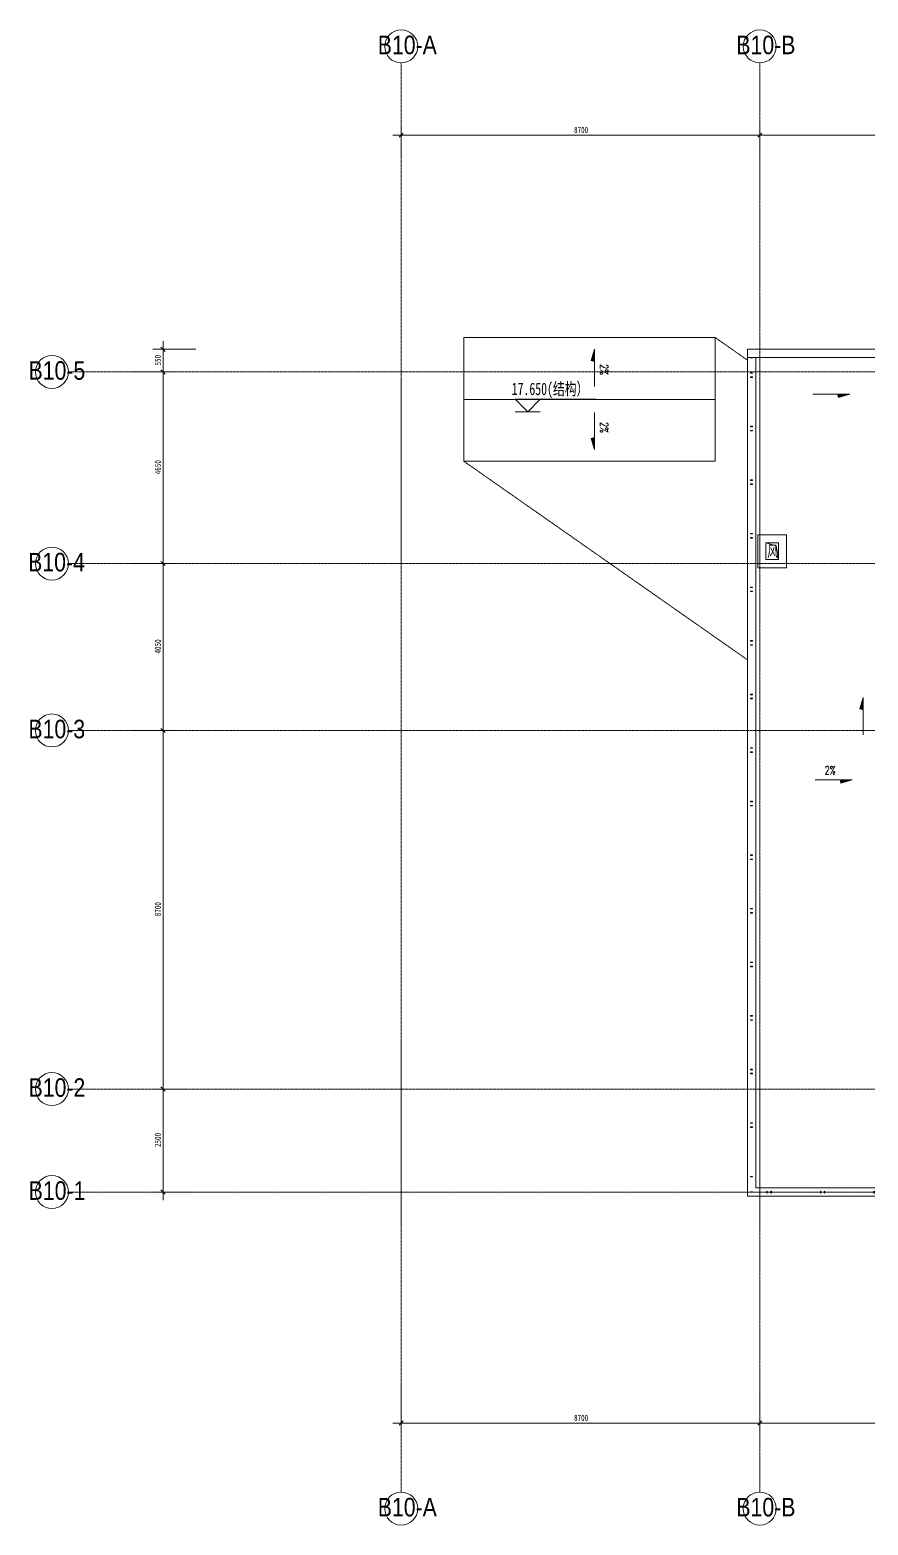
# Model space of a CAD drawing. Header units: millimetres. Extents: x 147592 to 200208, y -27981 to 8299.
# Drawn here: x 147592 to 167927, y -27981 to 8299 of the extents above; entities that cross this region are included whole.
import ezdxf

# ---------------------------------------------------------------- set-up
doc = ezdxf.new("R2010")
doc.units = ezdxf.units.MM
doc.linetypes.add('TJ Dash 2x', pattern=[3, 2, -1])
doc.linetypes.add('轴网线', pattern=[22.24, 12.7, -3.18, 3.18, -3.18])
for name, color, linetype, lineweight in [('A-____-____-DIMS', 7, 'Continuous', 5), ('A-____-____-DIMS-100', 7, 'Continuous', 5), ('A-____-NOTE-TEXT', 7, 'Continuous', 5), ('A-AREA-____-IDEN', 7, 'Continuous', 5), ('A-DETL-____-OTLN', 7, 'Continuous', 5), ('A-FLOR-HRAL-OTLN', 7, 'Continuous', 5), ('A-WALL-____-MCUT', 7, 'Continuous', 13), ('A-WALL-____-OTLN', 7, 'Continuous', 13), ('S-GRID-____-IDEN', 7, 'Continuous', 5), ('S-GRID-____-OTLN', 7, 'Continuous', 5)]:
    doc.layers.add(name, color=color, linetype=linetype, lineweight=lineweight)
doc.styles.add('RomanD', font='romand__.ttf', dxfattribs={"width": 0.7, "height": 200})
doc.styles.add('TJ_FangSong_Narrow', font='', dxfattribs={"height": 450})
doc.styles.add('仿宋_1', font='', dxfattribs={"width": 0.7, "height": 150})
doc.styles.add('仿宋_2', font='', dxfattribs={"width": 0.7, "height": 275})
doc.styles.add('黑体_1', font='', dxfattribs={"width": 0.7, "height": 300})
doc.styles.get('TJ_FangSong_Narrow').set_extended_font_data('TJ_FangSong_Narrow')
doc.styles.get('仿宋_1').set_extended_font_data('FangSong')
doc.styles.get('仿宋_2').set_extended_font_data('FangSong')
doc.styles.get('黑体_1').set_extended_font_data('SimHei')
doc.dimstyles.new('对角线_-_1_5mm_仿宋', dxfattribs={"dimscale": 304.8, "dimtxt": 193.128667, "dimasz": 0.328084, "dimexe": 0.82021, "dimexo": 0.0625, "dimgap": 0.065617, "dimtad": 1, "dimdec": 0, "dimdsep": 46, "dimtxsty": '仿宋_1', "dimblk1": 'OBLIQUE', "dimblk2": 'OBLIQUE', "dimsah": 1, "dimcen": 0.09, "dimdle": 0.656168, "dimazin": 0, "dimtfac": 1, "dimtdec": 4, "dimtix": 1, "dimtmove": 0, "dimatfit": 3, "dimfxl": 2.624672, "dimfxlon": 1, "dimtvp": 1, "dimtolj": 1, "dimtzin": 0, "dimarcsym": 2})

# ---------------------------------------------------------------- blocks, each defined once
blk = doc.blocks.new('栏杆扶手 - 50 x 12mm-1637074-屋顶给排水_消防平面图')
at = {"layer": 'A-FLOR-HRAL-OTLN', "color": 251, "true_color": 0x515151}
for p, q in [((-25, -6), (-25, 6)), ((-25, 6), (25, 6)), ((25, 6), (25, -6)), ((-25, -6), (25, -6))]:
    blk.add_line(p, q, dxfattribs=at)
blk = doc.blocks.new('栏杆扶手 - 栏杆扶手-1311145-屋顶给排水_消防平面图')
for p in [(165100, 348), (165100, -25), (165100, -125), (165100, -1325), (165100, -1425), (165100, -2625), (165100, -2725), (165100, -3925), (165100, -4025), (165100, -5225), (165100, -5325), (165100, -6525), (165100, -6625), (165100, -7825), (165100, -7925), (165100, -9125), (165100, -9225), (165100, -10425), (165100, -10525), (165100, -11725), (165100, -11825), (165100, -13025), (165100, -13125), (165100, -14325), (165100, -14425), (165100, -15625), (165100, -15725), (165100, -16925), (165100, -17025), (165100, -18225), (165100, -18325), (165100, -19525), (165100, -19900)]:
    blk.add_blockref('栏杆扶手 - 50 x 12mm-1637074-屋顶给排水_消防平面图', p)
at = {"rotation": 89.99999999999984}
for p in [(165475, -19900), (165575, -19900), (166775, -19900), (166875, -19900), (168075, -19900), (168175, -19900), (169375, -19900), (169748, -19900)]:
    blk.add_blockref('栏杆扶手 - 50 x 12mm-1637074-屋顶给排水_消防平面图', p, dxfattribs=at)
blk = doc.blocks.new('DIMBLOCK1-屋顶给排水_消防平面图')
at = {"layer": 'A-____-____-DIMS-100', "color": 173, "true_color": 0x5151ff}
for p, q in [((156600, -24546), (156600, -25754)), ((156600, -25504), (156600, -24546)), ((165300, -24704), (165300, -25754)), ((165300, -25504), (165300, -24704)), ((156400, -25504), (165300, -25504)), ((156600, -25504), (156550, -25554)), ((156600, -25504), (156650, -25454)), ((165300, -25504), (165250, -25554)), ((165300, -25504), (165350, -25454))]:
    blk.add_line(p, q, dxfattribs=at)
at = {"layer": 'A-____-____-DIMS-100', "color": 0, "insert": (160793, -25303), "char_height": 150, "width": 377.27, "attachment_point": 1, "line_spacing_factor": 0.898273, "style": '仿宋_1'}
blk.add_mtext('8700', dxfattribs=at)
blk = doc.blocks.new('_Oblique')
at = {"color": 0, "linetype": 'ByBlock', "lineweight": -2}
blk.add_line((-0.5, -0.5), (0.5, 0.5), dxfattribs=at)
blk = doc.blocks.new('DIMBLOCK2-屋顶给排水_消防平面图')
at = {"layer": 'A-____-____-DIMS-100', "color": 173, "true_color": 0x5151ff}
for p, q in [((165300, -24704), (165300, -25754)), ((165300, -25504), (165300, -24704)), ((174000, -24704), (174000, -25754)), ((174000, -25504), (174000, -24704)), ((165300, -25504), (165250, -25554)), ((165300, -25504), (165350, -25454)), ((165300, -25504), (174000, -25504)), ((174000, -25504), (173950, -25554)), ((174000, -25504), (174050, -25454))]:
    blk.add_line(p, q, dxfattribs=at)
at = {"layer": 'A-____-____-DIMS-100', "color": 0, "insert": (169493, -25303), "char_height": 150, "width": 377.27, "attachment_point": 1, "line_spacing_factor": 0.898273, "style": '仿宋_1'}
blk.add_mtext('8700', dxfattribs=at)
blk = doc.blocks.new('DIMBLOCK6-屋顶给排水_消防平面图')
at = {"layer": 'A-____-____-DIMS-100', "color": 173, "true_color": 0x5151ff}
for p, q in [((151387, -17400), (150571, -17400)), ((150821, -17400), (150771, -17350)), ((150821, -20100), (150821, -17400)), ((150821, -17400), (150871, -17450)), ((150821, -17400), (151387, -17400)), ((151589, -19900), (150571, -19900)), ((150821, -19900), (150771, -19850)), ((150821, -19900), (150871, -19950)), ((150821, -19900), (151589, -19900))]:
    blk.add_line(p, q, dxfattribs=at)
at = {"layer": 'A-____-____-DIMS-100', "color": 0, "insert": (150620, -18807), "char_height": 150, "width": 377.27, "attachment_point": 1, "rotation": 90, "line_spacing_factor": 0.898273, "style": '仿宋_1'}
blk.add_mtext('2500', dxfattribs=at)
blk = doc.blocks.new('DIMBLOCK7-屋顶给排水_消防平面图')
at = {"layer": 'A-____-____-DIMS-100', "color": 173, "true_color": 0x5151ff}
for p, q in [((150021, -8700), (151071, -8700)), ((150821, -8700), (150021, -8700)), ((150821, -8700), (150771, -8650)), ((150821, -17400), (150821, -8700)), ((150821, -8700), (150871, -8750)), ((151387, -17400), (150571, -17400)), ((150821, -17400), (150771, -17350)), ((150821, -17400), (150871, -17450)), ((150821, -17400), (151387, -17400))]:
    blk.add_line(p, q, dxfattribs=at)
at = {"layer": 'A-____-____-DIMS-100', "color": 0, "insert": (150620, -13207), "char_height": 150, "width": 377.27, "attachment_point": 1, "rotation": 90, "line_spacing_factor": 0.898273, "style": '仿宋_1'}
blk.add_mtext('8700', dxfattribs=at)
blk = doc.blocks.new('DIMBLOCK8-屋顶给排水_消防平面图')
at = {"layer": 'A-____-____-DIMS-100', "color": 173, "true_color": 0x5151ff}
for p, q in [((150021, -4650), (151071, -4650)), ((150821, -4650), (150021, -4650)), ((150821, -4650), (150771, -4600)), ((150821, -8700), (150821, -4650)), ((150821, -4650), (150871, -4700)), ((150021, -8700), (151071, -8700)), ((150821, -8700), (150021, -8700)), ((150821, -8700), (150771, -8650)), ((150821, -8700), (150871, -8750))]:
    blk.add_line(p, q, dxfattribs=at)
at = {"layer": 'A-____-____-DIMS-100', "color": 0, "insert": (150620, -6832), "char_height": 150, "width": 377.27, "attachment_point": 1, "rotation": 90, "line_spacing_factor": 0.898273, "style": '仿宋_1'}
blk.add_mtext('4050', dxfattribs=at)
blk = doc.blocks.new('DIMBLOCK9-屋顶给排水_消防平面图')
at = {"layer": 'A-____-____-DIMS-100', "color": 173, "true_color": 0x5151ff}
for p, q in [((150821, 0), (150771, 50)), ((150021, 0), (151071, 0)), ((150821, 0), (150021, 0)), ((150821, -4650), (150821, 0)), ((150821, 0), (150871, -50)), ((150021, -4650), (151071, -4650)), ((150821, -4650), (150021, -4650)), ((150821, -4650), (150771, -4600)), ((150821, -4650), (150871, -4700))]:
    blk.add_line(p, q, dxfattribs=at)
at = {"layer": 'A-____-____-DIMS-100', "color": 0, "insert": (150620, -2482), "char_height": 150, "width": 377.27, "attachment_point": 1, "rotation": 90, "line_spacing_factor": 0.898273, "style": '仿宋_1'}
blk.add_mtext('4650', dxfattribs=at)
blk = doc.blocks.new('DIMBLOCK10-屋顶给排水_消防平面图')
at = {"layer": 'A-____-____-DIMS-100', "color": 173, "true_color": 0x5151ff}
for p, q in [((150821, 0), (150821, 750)), ((151621, 550), (150571, 550)), ((150821, 550), (150771, 600)), ((150821, 550), (150871, 500)), ((150821, 550), (151621, 550)), ((150821, 0), (150771, 50)), ((150021, 0), (151071, 0)), ((150821, 0), (150021, 0)), ((150821, 0), (150871, -50))]:
    blk.add_line(p, q, dxfattribs=at)
at = {"layer": 'A-____-____-DIMS-100', "color": 0, "insert": (150620, 157), "char_height": 150, "width": 282.96, "attachment_point": 1, "rotation": 90, "line_spacing_factor": 0.898273, "style": '仿宋_1'}
blk.add_mtext('550', dxfattribs=at)
blk = doc.blocks.new('DIMBLOCK17-屋顶给排水_消防平面图')
at = {"layer": 'A-____-____-DIMS-100', "color": 173, "true_color": 0x5151ff}
for p, q in [((156600, 5179), (156600, 5995)), ((165300, 5179), (165300, 5995)), ((156400, 5745), (165300, 5745)), ((156600, 5745), (156550, 5695)), ((156600, 5745), (156650, 5795)), ((156600, 5745), (156600, 5179)), ((165300, 5745), (165250, 5695)), ((165300, 5745), (165350, 5795)), ((165300, 5745), (165300, 5179))]:
    blk.add_line(p, q, dxfattribs=at)
at = {"layer": 'A-____-____-DIMS-100', "color": 0, "insert": (160793, 5946), "char_height": 150, "width": 377.27, "attachment_point": 1, "line_spacing_factor": 0.898273, "style": '仿宋_1'}
blk.add_mtext('8700', dxfattribs=at)
blk = doc.blocks.new('DIMBLOCK18-屋顶给排水_消防平面图')
at = {"layer": 'A-____-____-DIMS-100', "color": 173, "true_color": 0x5151ff}
for p, q in [((165300, 5179), (165300, 5995)), ((174000, 4977), (174000, 5995)), ((165300, 5745), (165250, 5695)), ((165300, 5745), (165350, 5795)), ((165300, 5745), (174000, 5745)), ((165300, 5745), (165300, 5179)), ((174000, 5745), (173950, 5695)), ((174000, 5745), (174050, 5795)), ((174000, 5745), (174000, 4977))]:
    blk.add_line(p, q, dxfattribs=at)
at = {"layer": 'A-____-____-DIMS-100', "color": 0, "insert": (169493, 5946), "char_height": 150, "width": 377.27, "attachment_point": 1, "line_spacing_factor": 0.898273, "style": '仿宋_1'}
blk.add_mtext('8700', dxfattribs=at)
blk = doc.blocks.new('轴网 - R4_0-512320-屋顶给排水_消防平面图')
at = {"layer": 'S-GRID-____-IDEN', "color": 173, "true_color": 0x5151ff}
blk.add_circle((0, 0), 4, dxfattribs=at)
blk = doc.blocks.new('TJ符号_排水箭头_小 - 排水箭头 小-2094220-屋顶给排水_消防平面图')
at = {"layer": 'A-____-NOTE-TEXT', "true_color": 0x888888}
blk.add_hatch(color=252, dxfattribs=at).paths.add_polyline_path([(2.73, 0.78), (2.95, 0), (0, 0)], flags=0)
at = {"layer": 'A-____-NOTE-TEXT', "color": 173, "true_color": 0x5151ff}
for p, q in [((0, 0), (2.73, 0.78)), ((2.73, 0.78), (2.95, 0)), ((0, 0), (9, 0))]:
    blk.add_line(p, q, dxfattribs=at)
blk = doc.blocks.new('TJ符号_排水箭头_小 - 排水箭头 小-2094122-屋顶给排水_消防平面图')
at = {"layer": 'A-____-NOTE-TEXT', "true_color": 0x888888}
blk.add_hatch(color=252, dxfattribs=at).paths.add_polyline_path([(2.73, -0.78), (0, 0), (2.95, 0)], flags=0)
at = {"layer": 'A-____-NOTE-TEXT', "color": 173, "true_color": 0x5151ff}
for p, q in [((0, 0), (2.73, -0.78)), ((0, 0), (9, 0)), ((2.73, -0.78), (2.95, 0))]:
    blk.add_line(p, q, dxfattribs=at)
blk = doc.blocks.new('TJ符号_标高 - 标高_卫生间-2136938-屋顶给排水_消防平面图')
at = {"layer": 'A-____-NOTE-TEXT', "color": 173, "true_color": 0x5151ff}
for p, q in [((-3, 3), (0, 0)), ((-3, 3), (16.5, 3)), ((-3, 0), (3, 0)), ((0, 0), (3, 3))]:
    blk.add_line(p, q, dxfattribs=at)
blk = doc.blocks.new('YXQH_AR_B9-20_rvt-1-屋顶给排水_消防平面图')
at = {"color": 251, "lineweight": 5, "true_color": 0x515151}
for p, q in [((165450, -4150), (165695, -4217.6)), ((165695, -4217.6), (165750, -4550))]:
    blk.add_line(p, q, dxfattribs=at)
at = {"layer": 'A-DETL-____-OTLN', "color": 173, "true_color": 0x5151ff}
for p, q in [((158120.2, -2167.1), (158120.2, 832.9)), ((158120.2, 832.9), (164220.2, 832.9)), ((164220.2, 832.9), (164220.2, -2167.1)), ((164220.2, -2167.1), (158120.2, -2167.1))]:
    blk.add_line(p, q, dxfattribs=at)
at = {"layer": 'A-DETL-____-OTLN', "color": 251, "linetype": 'TJ Dash 2x', "true_color": 0x515151}
for p, q in [((164220.2, 832.9), (165000, 286.9)), ((158120.2, -2167.1), (165000, -6984.4))]:
    blk.add_line(p, q, dxfattribs=at)
at = {"layer": 'A-DETL-____-OTLN', "color": 251, "true_color": 0x515151}
blk.add_line((164220.2, -667.1), (158120.2, -667.1), dxfattribs=at)
at = {"layer": 'A-WALL-____-MCUT', "color": 251, "lineweight": 5, "true_color": 0x515151}
for p, q in [((173600, 550), (165000, 550)), ((165000, 550), (165000, 350)), ((165000, 350), (165075, 350)), ((165125, 350), (173600, 350))]:
    blk.add_line(p, q, dxfattribs=at)
at = {"layer": 'A-WALL-____-OTLN', "color": 251, "lineweight": 5, "true_color": 0x515151}
for p, q in [((165000, -19800), (165000, 350)), ((165200, 350), (165200, -19800)), ((165250, -3950), (165950, -3950)), ((165250, -3950), (165250, -4150)), ((165950, -4150), (165950, -3950)), ((165250, -4550), (165250, -4150)), ((165750, -4150), (165450, -4150)), ((165450, -4150), (165450, -4550)), ((165750, -4550), (165750, -4150)), ((165950, -4150), (165950, -4550)), ((165250, -4550), (165250, -4750)), ((165450, -4550), (165750, -4550)), ((165950, -4750), (165950, -4550)), ((165950, -4750), (165250, -4750)), ((165000, -19800), (165000, -20000)), ((165200, -19800), (169750, -19800)), ((169750, -20000), (165000, -20000))]:
    blk.add_line(p, q, dxfattribs=at)
at = {"layer": 'S-GRID-____-OTLN', "color": 173, "linetype": '轴网线', "true_color": 0x5151ff}
for p, q in [((156600, 7499.5), (156600, -27181.2)), ((165300, 7499.5), (165300, -27181.2)), ((199020.5, 0), (148525.8, 0)), ((199020.5, -4650), (148525.8, -4650)), ((199020.5, -8700), (148525.8, -8700)), ((199020.5, -17400), (148525.8, -17400)), ((199020.5, -19900), (148525.8, -19900))]:
    blk.add_line(p, q, dxfattribs=at)
at = {"color": 251, "lineweight": 5, "true_color": 0x515151}
for name, p, xscale, yscale, zscale, rotation in [('轴网 - R4_0-512320-屋顶给排水_消防平面图', (156600, 7899.5), 99.99999999999993, 99.99999999999993, 99.99999999999993, 180), ('轴网 - R4_0-512320-屋顶给排水_消防平面图', (165300, 7899.5), 99.99999999999993, 99.99999999999993, 99.99999999999993, 180), ('轴网 - R4_0-512320-屋顶给排水_消防平面图', (148125.8, 0), 99.99999999999993, 99.99999999999993, 99.99999999999993, 89.99999999999984), ('TJ符号_排水箭头_小 - 排水箭头 小-2094122-屋顶给排水_消防平面图', (161288.4, 550), 100, 100, 100, 269.995380453548), ('TJ符号_排水箭头_小 - 排水箭头 小-2094220-屋顶给排水_消防平面图', (167483.2, -541.7), 100, 100, 100, 180.0046195465614), ('TJ符号_排水箭头_小 - 排水箭头 小-2094220-屋顶给排水_消防平面图', (161288.4, -1884.2), 100, 100, 100, 90.00461954645162), ('轴网 - R4_0-512320-屋顶给排水_消防平面图', (148125.8, -4650), 99.99999999999993, 99.99999999999993, 99.99999999999993, 89.99999999999984), ('TJ符号_排水箭头_小 - 排水箭头 小-2094122-屋顶给排水_消防平面图', (167804.6, -7902), 100, 100, 100, 269.995380453548), ('轴网 - R4_0-512320-屋顶给排水_消防平面图', (148125.8, -8700), 99.99999999999993, 99.99999999999993, 99.99999999999993, 89.99999999999984), ('TJ符号_排水箭头_小 - 排水箭头 小-2094220-屋顶给排水_消防平面图', (167542.9, -9899.9), 100, 100, 100, 180.0046195465614), ('轴网 - R4_0-512320-屋顶给排水_消防平面图', (148125.8, -17400), 99.99999999999993, 99.99999999999993, 99.99999999999993, 89.99999999999984), ('轴网 - R4_0-512320-屋顶给排水_消防平面图', (148125.8, -19900), 99.99999999999993, 99.99999999999993, 99.99999999999993, 89.99999999999984), ('轴网 - R4_0-512320-屋顶给排水_消防平面图', (156600, -27581.2), 99.99999999999993, 99.99999999999993, 99.99999999999993, 180), ('轴网 - R4_0-512320-屋顶给排水_消防平面图', (165300, -27581.2), 99.99999999999993, 99.99999999999993, 99.99999999999993, 180)]:
    blk.add_blockref(name, p, dxfattribs=dict(at, xscale=xscale, yscale=yscale, zscale=zscale, rotation=rotation))
blk.add_blockref('栏杆扶手 - 栏杆扶手-1311145-屋顶给排水_消防平面图', (0, 0), dxfattribs=at)
at = {"color": 251, "lineweight": 5, "true_color": 0x515151, "xscale": 100, "yscale": 100, "zscale": 100}
blk.add_blockref('TJ符号_标高 - 标高_卫生间-2136938-屋顶给排水_消防平面图', (159668.9, -964), dxfattribs=at)
at = {"layer": 'A-____-NOTE-TEXT', "color": 251, "true_color": 0x515151, "char_height": 200, "width": 364.768, "attachment_point": 1, "style": 'RomanD'}
for insert, rotation in [((161624.1, 188.2), 269.99538), ((161624, -1216.4), 270.00462), ((166875.1, -9564.3), 0.00462)]:
    blk.add_mtext('2%', dxfattribs=dict(at, insert=insert, rotation=rotation))
at = {"layer": 'A-____-NOTE-TEXT', "color": 251, "true_color": 0x515151, "insert": (159281.3, -260.8), "char_height": 300, "width": 2480.421, "attachment_point": 1, "style": '黑体_1'}
blk.add_mtext('17.650(结构）', dxfattribs=at)
at = {"layer": 'A-AREA-____-IDEN', "color": 251, "true_color": 0x515151, "insert": (165480.3, -4212.2), "char_height": 275, "width": 347.932, "attachment_point": 1, "style": '仿宋_2'}
blk.add_mtext('\\f仿宋|b0|i0|c134|p49|;\\W.7;风', dxfattribs=at)
at = {"layer": 'S-GRID-____-IDEN', "color": 251, "true_color": 0x515151, "char_height": 450, "attachment_point": 1, "style": 'TJ_FangSong_Narrow'}
for s, insert, width in [('B10-A', (156031.7, 8160), 1370.886), ('B10-B', (164731.7, 8160), 1370.886), ('B10-5', (147559.5, 260.6), 1362.869), ('B10-4', (147549.5, -4389.4), 1386.919), ('B10-3', (147556, -8439.4), 1370.886), ('B10-2', (147559.5, -17139.4), 1362.869), ('B10-1', (147562.5, -19639.4), 1354.852), ('B10-A', (156031.7, -27320.7), 1370.886), ('B10-B', (164731.7, -27320.7), 1370.886)]:
    blk.add_mtext(s, dxfattribs=dict(at, insert=insert, width=width))
at = {"layer": 'A-____-____-DIMS', "color": 173, "true_color": 0x5151ff}
for base, p1, p2, override, picture, middle in [((165300, 5744.8), (156600, 5179.3), (165300, 5179.3), {"dimpost": '<>', "dimfxl": 8700}, 'DIMBLOCK17-屋顶给排水_消防平面图', (160950, 5840.7)), ((174000, 5744.8), (165300, 5179.3), (174000, 4977.2), {"dimpost": '<>', "dimfxl": 8702.347455}, 'DIMBLOCK18-屋顶给排水_消防平面图', (169650, 5840.7)), ((165300, -25504.2), (156600, -24545.8), (165300, -24704.2), {"dimpost": '<>', "dimfxl": 8701.440749}, 'DIMBLOCK1-屋顶给排水_消防平面图', (160950, -25408.3)), ((174000, -25504.2), (165300, -24704.2), (174000, -24704.2), {"dimpost": '<>', "dimfxl": 8700}, 'DIMBLOCK2-屋顶给排水_消防平面图', (169650, -25408.3))]:
    dim = blk.add_linear_dim(base=base, p1=p1, p2=p2, dimstyle='对角线_-_1_5mm_仿宋', override=override, dxfattribs=at)
    dim.commit()
    dim.dimension.update_dxf_attribs({"geometry": picture, "text_midpoint": middle})
for base, p1, p2, override, picture, middle in [((150821.2, 550), (150021.2, 0), (151621.2, 550), {"dimpost": '<>', "dimfxl": 1691.88511}, 'DIMBLOCK10-屋顶给排水_消防平面图', (150725.4, 275)), ((150821.2, 0), (150021.2, -4650), (150021.2, 0), {"dimpost": '<>', "dimfxl": 4650}, 'DIMBLOCK9-屋顶给排水_消防平面图', (150725.4, -2325)), ((150821.2, -4650), (150021.2, -8700), (150021.2, -4650), {"dimpost": '<>', "dimfxl": 4050}, 'DIMBLOCK8-屋顶给排水_消防平面图', (150725.4, -6675)), ((150821.2, -8700), (151386.7, -17400), (150021.2, -8700), {"dimpost": '<>', "dimfxl": 8806.505305}, 'DIMBLOCK7-屋顶给排水_消防平面图', (150725.4, -13050)), ((150821.2, -17400), (151588.8, -19900), (151386.7, -17400), {"dimpost": '<>', "dimfxl": 2508.156939}, 'DIMBLOCK6-屋顶给排水_消防平面图', (150725.4, -18650))]:
    dim = blk.add_linear_dim(base=base, p1=p1, p2=p2, angle=90, dimstyle='对角线_-_1_5mm_仿宋', override=override, dxfattribs=at)
    dim.commit()
    dim.dimension.update_dxf_attribs({"geometry": picture, "text_midpoint": middle})

msp = doc.modelspace()

# ---------------------------------------------------------------- block references
at = {"lineweight": 5}
msp.add_blockref('YXQH_AR_B9-20_rvt-1-屋顶给排水_消防平面图', (0, 0), dxfattribs=at)

doc.saveas('drawing.dxf')
